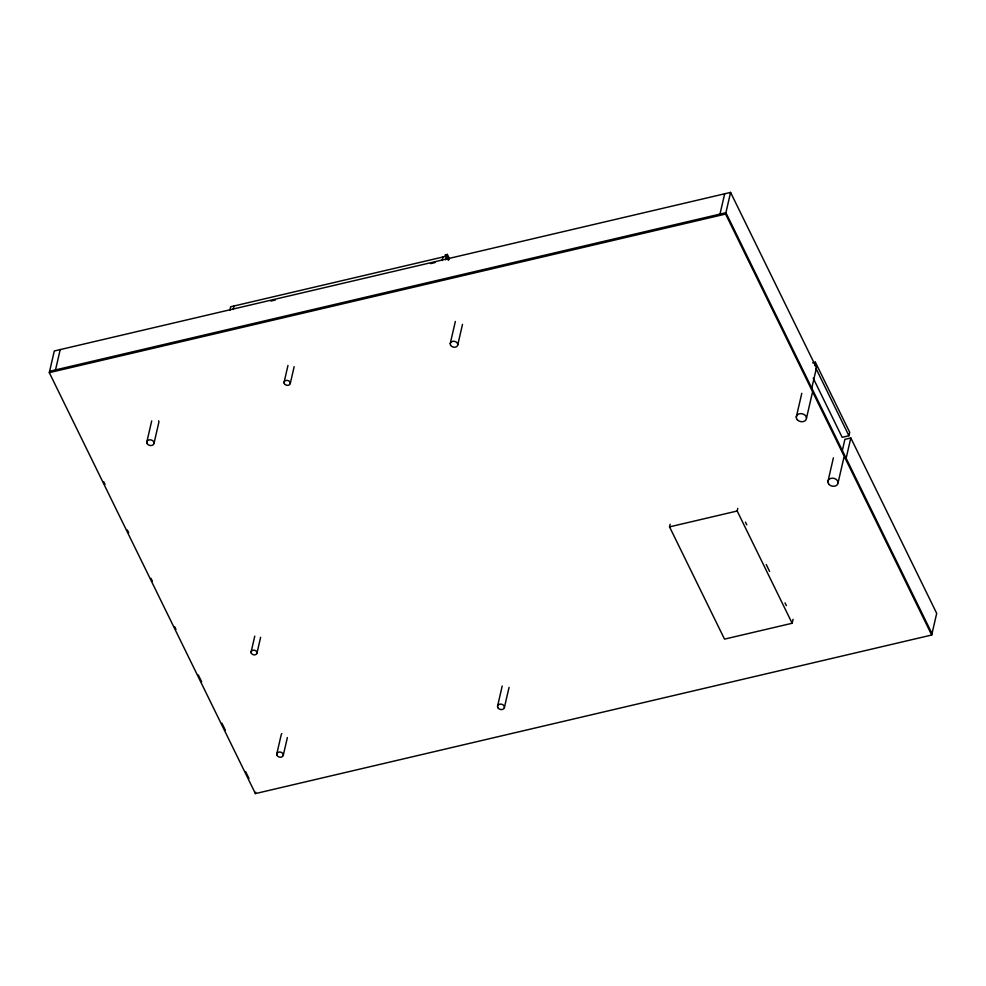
<?xml version="1.0" encoding="UTF-8"?>
<svg xmlns="http://www.w3.org/2000/svg" width="986" height="986" viewBox="0 0 986 986"><rect width="100%" height="100%" fill="white"/><g stroke="black" fill="none" stroke-linecap="round" stroke-linejoin="round"><path stroke-width="1.48" d="M842.229 450.947L844.903 439.349L850.819 437.957L936.7 613.354L931.696 635.021L255.411 793.594L49.3 372.646L54.304 350.979L730.589 192.406L816.47 367.803L811.786 388.102M55.524 369.898L60.22 349.599M146.84 441.974L151.708 420.886M154.001 443.392L158.869 422.304A3.648 2.835 13 0 0 158.635 420.812M229.824 310.344L230.638 306.782L446.387 256.2L448.408 260.329M233.201 309.542L234.027 305.993M284.091 382.26L287.974 365.436M290.278 383.48L294.161 366.669M251.11 651.956L254.77 636.13M256.976 653.114L260.624 637.289M255.411 793.594L255.719 792.239M276.77 753.982L281.207 734.804A3.315 2.588 13 0 1 281.86 733.621M283.29 755.264L287.37 737.565M442.184 260.55L442.997 256.989M445.561 259.749L446.387 256.2M447.102 255.3L447.311 254.4L445.278 254.881L445.068 255.781L447.102 255.3L449.123 259.441M450.257 343.51L455.347 321.461M457.738 344.989L462.496 324.406M497.56 706.173L502.207 686.034M504.401 707.529L509.047 687.39M719.99 214.098L724.673 193.798M931.696 635.021L725.597 214.061L730.589 192.406M793.052 619.319L792.14 623.263L724.513 639.125L669.543 526.869L670.16 524.244M792.14 623.263L737.183 511.007L737.787 508.382M796.269 417.201L801.791 393.315M814.584 365.572L815.373 362.195L812.661 362.823M806.486 418.163L812.353 392.773M827.87 481.747L833.392 457.861M838.088 482.709L843.954 457.319M813.216 378.168L842.18 437.328L848.934 435.738L849.722 432.349L815.373 362.195M846.136 458.268L850.819 437.957M270.867 301.063L275.34 300.015M430.549 263.619L435.023 262.572M49.608 371.291L725.906 212.705L932.016 633.665M49.3 372.646L725.597 214.061M669.543 526.869L737.183 511.007M815.927 368.333L848.934 435.738M745.465 522.124L746.796 524.86M766.245 564.559L769.585 571.399M785.004 602.89L786.347 605.626M447.311 254.4L449.333 258.542M103.678 481.698L105.021 484.459M127.33 530.012L128.673 532.773M150.981 578.314L152.325 581.074M174.633 626.615L175.976 629.376M198.285 674.929L201.662 681.831M221.936 723.231L225.313 730.133M245.588 771.545L248.965 778.435M251.307 653.176A2.983 2.329 13 0 0 256.372 654.174A2.983 2.329 13 0 0 254.45 650.242A2.983 2.329 13 0 0 251.307 653.176M284.301 383.542A3.155 2.453 13 0 0 289.65 384.602A3.155 2.453 13 0 0 287.616 380.448A3.155 2.453 13 0 0 284.301 383.542M497.782 707.603A3.488 2.712 13 0 0 503.698 708.774A3.488 2.712 13 0 0 501.455 704.177A3.488 2.712 13 0 0 497.782 707.603M276.992 755.338A3.315 2.588 13 0 0 282.625 756.447A3.315 2.588 13 0 0 280.48 752.084A3.315 2.588 13 0 0 276.992 755.338M147.074 443.466A3.648 2.835 13 0 0 153.274 444.698A3.648 2.835 13 0 0 150.92 439.892A3.648 2.835 13 0 0 147.074 443.466M450.503 345.075A3.821 2.97 13 0 0 456.986 346.357A3.821 2.97 13 0 0 454.521 341.329A3.821 2.97 13 0 0 450.503 345.075M828.906 484.311A5.164 4.018 13 0 0 837.693 484.212A5.164 4.018 13 0 0 832.357 478.148A5.164 4.018 13 0 0 828.906 484.311M797.304 419.765A5.164 4.018 13 0 0 806.092 419.666A5.164 4.018 13 0 0 800.743 413.602A5.164 4.018 13 0 0 797.304 419.765"/></g></svg>
